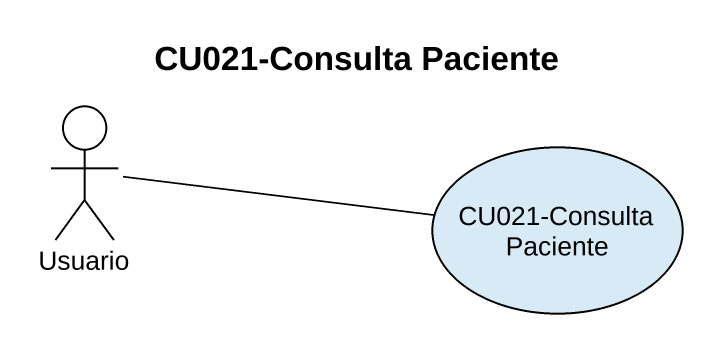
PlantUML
@startuml
title CU021-Consulta Paciente
actor Usuario
usecase "CU021-Consulta Paciente" as CU021_Consulta_Paciente
Usuario -right- CU021_Consulta_Paciente
@enduml
